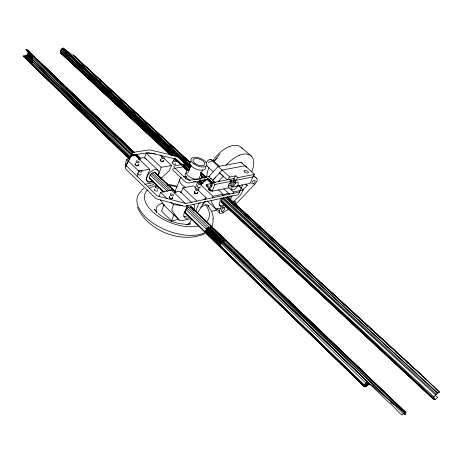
<?xml version="1.0" encoding="UTF-8"?>
<svg xmlns="http://www.w3.org/2000/svg" width="463" height="463" viewBox="0 0 463 463"><rect width="100%" height="100%" fill="white"/><g stroke="black" fill="none" stroke-linecap="round" stroke-linejoin="round"><path stroke-width="0.69" d="M125.259 164.539L125.334 165.262M137.87 165.389L137.679 165.864L136.359 165.852M403.551 413.216L405.171 414.64L405.953 412.655L404.621 412.817L367.419 381.772L364.439 385.928L364.393 386.738L365.863 386.703L369.266 383.862L373.178 386.825M28.301 51.92C28.312 54.408 25.621 56.752 23.15 55.994L128.882 158.583M170.315 154.92L60.705 53.187C59.692 51.185 61.249 48.904 63.09 48.025L75.052 56.816L189.847 162.247M29.406 62.21L30.651 62.789L31.565 62.349L32.173 61.122L32.358 59.276L31.901 56.914L25.945 49.68L27.925 50.554L134.507 152.668M211.429 200.589L211.637 202.568L215.596 208.755L217.321 208.848L226.783 206.701M198.546 189.413L198.511 190.096A6.378 1.464 -60 0 0 198.558 190.31M163.48 192.093L149.526 178.579L149.248 177.601C149.468 174.887 152.744 171.293 155.597 172.728A4.202 2.367 -45.9 0 1 156.014 173.359M159.093 196.711L160.597 192.29L171.513 190.148L185.466 203.541M434.346 399.019L433.657 399.28C433.067 396.484 437.303 393.22 439.85 391.912L226.847 197.174M205.647 232.2L364.439 385.928L184.43 211.66M205.746 231.807L206.764 229.561L208.454 227.877L222.57 241.449L220.863 243.162L219.809 245.413M225.493 240.754L212.511 228.19L212.332 227.188L190.912 206.672M222.24 198.824L435.787 395.032L222.877 198.106L221.476 200.138L221.331 202.29L433.293 399.037M184.668 212.621L364.393 386.738L219.763 246.108L219.751 245.633L364.665 385.465L219.832 245.332M172.039 198.853L172.051 198.343M229.567 198.407L230.013 197.111A7.53 3.756 -47.3 0 0 230.169 195.93M152.431 181.299L149.202 182.109A7.784 4.393 -45.9 0 1 147.836 181.774C143.652 178.486 149.572 172.878 149.688 169.25L134.745 154.908L133.489 155.099L126.764 159.457L125.294 164.139A6.355 1.725 -63.5 0 0 125.242 164.562M144.497 158.022L146.25 153.143L155.36 153.826M160.956 178.446L169.157 170.795L171.628 165.511L161.182 167.293L158.468 175.078M172.496 162.964L173.538 160.221M164.128 204.449L161.552 211.128L171.501 220.961L178.967 219.254M174.742 192.174L179.852 179.059M170.835 202.233L173.399 204.721L171.877 209.629A6.661 4.971 -19.3 0 0 171.941 210.144L172.346 211.221A6.76 4.971 -25.8 0 0 172.63 211.649L178.649 219.474A6.841 4.983 -26.3 0 0 178.99 219.867L179.54 220.319A7.582 5.579 -28.2 0 0 180.014 220.608L181.924 220.712L191.52 218.501M199.131 187.492L198.621 189.037A6.291 1.169 -63.9 0 0 198.563 189.384M185.437 179.054L186.485 176.386M187.799 173.046L190.953 165.031M181.027 192.822L182.972 187.897L193.384 185.854L196.949 189.193M171.501 220.961L174.146 214.265M195.635 187.127L197.782 181.803M199.391 177.809L202.609 169.823M208.524 162.779L208.83 162.021L211.614 161.454M212.824 183.279L206.608 184.511L206.122 185.698L212.112 191.248L228.872 187.787L228.757 186.369M205.369 199.599L206.122 197.782L198.477 190.623M215.399 182.677L212.766 180.257L219.537 172.832L227.252 179.812L212.905 182.63L210.601 188.204L206.608 184.511M212.112 191.248L214.925 184.482L252.937 176.901L254.644 174.325L241.02 162.351L218.096 166.489L208.836 176.663L212.772 180.246L215.428 177.833M212.297 198.147L213.061 196.318L223.073 194.194L222.304 195.999M194.391 193.522L194.894 192.33L194.379 192.649L194.553 193.221M221.54 197.805C220.643 200.265 217.541 204.027 220.359 206.295A7.703 3.837 -47.3 0 0 221.569 206.579L224.954 205.497M233.219 182.509L234.261 180.084M232.05 195.536L230.499 199.53M232.82 193.748L233.589 191.96L243.156 189.934L240.494 195.091L232.982 202.227M229.11 208.877L223.143 212.615A4.943 2.442 -47 0 1 219.404 210.983L220.851 207.684M252.937 176.901L250.066 183.417L232.449 187.052L230.452 185.241L228.664 185.605M195.913 210.954L196.277 210.109A8.247 4.242 -46.1 0 0 196.682 208.616L198.963 203.054L200.184 202.788M204.524 201.579L202.898 204.536A6.58 1.453 -59.9 0 1 202.539 205.097L197.105 213.269M192.567 208.333L192.892 207.644M220.104 153.89L214.12 161.083L217.263 158.242M233.902 185.31L235.765 183.088L235.719 182.237M254.644 174.325L237.884 177.624L235.864 175.824L233.526 178.568M232.449 187.052L233.821 185.408M230.452 185.241L233.774 181.27L233.584 178.556L235.598 180.362L235.644 181.062M235.598 180.362L237.884 177.624M230.586 182.173L231.402 181.195L230.898 180.744M230.412 182.376L228.612 184.523L228.745 186.201M160.435 160.458L160.32 160.864M235.864 175.824L229.793 177.005L227.246 179.812L234.33 178.405M218.125 181.814L223.247 176.195L219.537 172.832L222.055 170.048L244.95 165.806L246.194 166.373L246.837 167.664M235.435 204.548L255.02 183.99L256.896 181.172A4.52 2.211 -48.4 0 0 257.208 179.864L256.861 178.614L253.238 175.558M242.762 189.882L247.248 185.455L245.691 183.95M202.412 204.519L205.52 201.532M218.467 181.803L219.474 180.888M207.98 206.515L209.033 205.589M203.957 199.605L206.122 197.782M141.429 190.426L143.935 188.377M403.319 413.69L224.682 240.262L404.621 412.817L401.872 414.975C396.994 411.132 393.481 405.785 388.538 402.139L208.483 227.848L211.319 226.696L225.435 240.228L222.599 241.426M200.867 184.071L206.099 179.864L207.25 179.644L211.469 183.522M221.204 201.185L435.064 399.581L437.709 397.48L435.104 395.072M200.763 207.245L205.607 204.779A5.886 2.986 -46.5 0 1 208.321 206.758M211.857 190.513L211.302 190.681A1.852 0.926 22.5 0 1 210.844 190.663C209.971 190.588 208.066 189.604 208.987 188.661M204.721 233.827C181.131 243.955 147.726 230.823 137.447 207.268M135.422 163.647C134.224 164.834 137.077 166.043 138.165 165.523A1.829 0.914 19.7 0 0 138.501 164.926L138.206 164.417M162.455 161.83L162.739 161.124M148.119 186.155L153.704 184.488M160.516 159.556L160.123 159.914L160.302 160.516L161.558 161.338A1.771 0.868 20.5 0 0 162.085 161.477L162.195 161.494A1.713 0.839 20.5 0 0 162.542 161.518L163.115 161.425A1.713 0.839 20.5 0 0 163.3 161.315L163.346 161.269A1.806 0.885 20.5 0 0 163.173 160.36M239.44 155.238C243.851 153.189 250.628 153.114 252.856 158.3A27.653 14.04 -48.1 0 1 253.759 162.415A25.222 12.79 -48.2 0 1 251.606 171.952M229.463 146.534C233.265 145.012 238.277 144.415 241.46 147.541L251.368 156.106M194.738 191.508L194.593 191.555A1.933 0.984 22 0 0 194.396 191.665L194.298 191.757A1.823 0.926 22 0 0 194.194 192.029L194.848 193.025L196.798 193.65A1.823 0.926 22 0 0 197.157 193.592L197.504 193.384A1.968 1.001 22 0 0 197.603 193.216A1.759 0.891 22 0 0 197.626 192.984L197.429 192.539M211.55 211.342L216.979 210.046M186.276 224.85L190.484 223.843L188.84 224.156M186.282 205.792L187.532 205.526L185.269 211.145A8.23 4.236 -46.1 0 0 184.511 212.529C182.758 214.838 183.961 219.3 187.44 218.206A8.247 4.242 -46.1 0 0 189.489 217.471M196.231 181.594L189.28 182.931A3.166 1.586 21.6 0 1 185.044 181.537L173.469 170.656A3.137 1.551 21.1 0 1 173.394 168.601M199.009 181.062L211.522 178.654M209.855 176.472L190.38 180.165A3.172 1.58 21.6 0 1 186.132 178.764L174.528 167.895A3.143 1.545 21.1 0 1 174.91 165.713L183.076 164.313A3.102 1.505 21.2 0 0 183.417 162.177L178.11 157.275A3.091 1.493 21 0 0 175.61 156.008L150.631 150.064A3.119 1.511 20.1 0 0 148.97 149.954L133.39 152.298A3.172 1.563 19.6 0 0 132.285 152.923L126.324 164.654A3.253 1.638 19.4 0 0 126.862 166.24L156.262 194.992A3.334 1.736 20.7 0 0 158.74 196.329L184.644 203.193A3.31 1.719 21.7 0 0 186.606 203.309L238.931 192.133A3.125 1.534 23.4 0 0 239.776 191.566M144.693 184.326L153.641 182.671M174.534 168.353L182.011 167.05A3.096 1.511 21.2 0 0 182.897 165.569M140.81 170.766L149.688 169.25M211.869 226.853L211.487 226.696L405.953 412.655M150.579 179.198L149.526 178.579M186.433 224.364L179.117 223.606L171.287 221.32L163.96 217.789L158.161 213.628M173.399 204.721L182.7 205.497M167.091 184.135L176.096 185.848M210.034 190.883L210.896 191.005M161.564 161.778L162.038 161.853M241.02 162.351L241.941 162.64L242.739 163.734M206.209 165.499A3.831 2.043 -48 0 0 206.539 165.673L207.245 165.939M186.172 213.767L185.495 213.478C183.441 210.549 189.436 204.6 191.792 207.731L191.827 208.234L190.808 207.256M206.093 162.854A3.831 2.043 -48 0 1 210.723 159.469L212.939 160.511L219.694 166.582M222.159 202.869L221.331 202.29M405.611 412.475L225.603 240.216M160.244 199.906L164.255 205.184M60.705 53.187L62.499 54.472M393.579 404.332L391.495 402.92L390.066 400.958L223.374 240.841M390.564 401.815L392.728 403.719M253.539 175.709L256.433 178.249M254.141 183.979L254.615 184.407M245.812 184.17L247.248 185.455M210.723 159.469L218.542 166.495M218.096 166.489L229.793 177.005M238.387 185.269L240.372 187.058A3.079 1.505 23.4 0 1 241.101 188.73M233.774 181.27L235.777 183.07M237.895 185.2L243.156 189.934M229.636 179.609L230.8 180.651M223.444 203.72L225.053 205.167M227.2 207.094L228.271 208.061M206.539 165.673L213.275 171.785M228.328 187.179L233.589 191.96M84.567 66.203L82.431 64.247L84.011 65.74M92.577 73.513L94.712 75.463M99.516 79.856L101.652 81.806M103.249 83.271L104.852 84.729M110.194 89.608L114.998 93.995M117.133 95.945L118.731 97.409M120.866 99.36L125.137 103.261M127.811 105.697L129.947 107.647M131.012 108.626L135.815 113.013M137.951 114.963L147.026 123.256M148.629 124.715L165.181 139.832M166.246 140.81L175.321 149.098M176.391 150.076L189.737 162.264M200.948 172.508L206.284 177.381M226.847 197.174L426.22 379.359L227.397 196.729L283.217 248.22M223.855 188.875L229.631 194.153A7.53 3.756 -47.3 0 0 223.12 195.548M227.541 197.186L424.218 377.559L439.046 392.242M190.033 167.959L61.035 49.801L176.756 156.778M202.823 179.673L204.426 181.137M212.905 182.63L214.925 184.482M201.006 172.496L206.324 177.375M190.293 162.698L73.113 55.085L189.934 163.04M200.913 172.456L206.423 177.503M207.8 178.787L212.274 182.879M227.304 196.7L424.218 377.559L420.566 374.139M190.114 162.652L73.113 55.085L189.986 162.646M201.283 172.919L206.07 177.317M207.667 178.787L211.921 182.694M201.145 172.913L206.457 177.804M207.517 178.782L211.765 182.694M99.991 80.417L101.582 81.899M110.64 90.21L112.237 91.674M128.743 106.849L129.802 107.844M139.392 116.635L140.457 117.614M156.963 132.788L158.554 134.282M185.188 158.722L186.786 160.192M236.605 205.983L237.669 206.961L236.581 205.989M264.813 231.905L265.872 232.895M218.328 189.83L223.073 194.194M62.841 48.193L191.207 166.026L63.09 48.025M200.792 174.829L204.524 178.249L200.809 174.817M61.967 48.742L190.415 166.599M201.631 176.849L202.672 177.844M204.802 179.8L205.879 180.773M284.282 249.198L300.227 263.91M302.356 265.872L311.923 274.698M312.988 275.676L318.301 280.584M320.431 282.546L328.406 289.896M331.062 292.35L336.375 297.252M337.973 298.728L340.097 300.684M341.694 302.16L345.415 305.592M348.604 308.532L354.455 313.926M356.047 315.396L357.112 316.379M359.768 318.828L362.957 321.773M366.679 325.205L368.276 326.675M370.4 328.637L371.997 330.107M377.31 335.009L379.973 337.463M388.474 345.311L390.072 346.781M395.39 351.683L396.982 353.153M406.022 361.493L408.146 363.455M437.853 393.046L225.099 197.174L437.535 393.313M190.53 166.518L62.378 48.488M201.694 176.802L202.759 177.78M204.883 179.742L205.948 180.72M190.548 167.374L61.955 48.754L190.177 167.791M204.362 180.119L205.427 181.102M223.322 197.608L436.499 394.256M60.971 49.935L176.721 156.853M189.477 168.601L184.176 163.671L189.494 168.555M202.233 180.339L203.824 181.814M200.554 172.855L205.861 177.763M207.453 179.233L211.174 182.665M202.238 180.333L203.83 181.803M206.388 185.657L207.383 186.572M209.374 188.418L210.364 189.332M60.474 51.011L173.405 155.609M182.949 164.452L189.309 170.343M203.095 183.111L200.444 180.657L203.13 183.093M221.476 200.138L434.12 397.092L221.256 200.977L433.455 398.273L221.216 201.654M171.605 155.574L60.358 52.203L172.161 155.551M175.338 158.491L181.699 164.371M183.284 165.841L188.053 170.245M199.709 181.021L202.36 183.47M203.396 180.119L204.484 181.074M181.832 164.411L177.069 159.995A3.085 1.499 21 0 0 174.574 158.728L149.63 152.825A3.114 1.516 20.1 0 0 147.975 152.715L132.412 155.099A3.166 1.568 19.5 0 0 131.307 155.73L125.328 167.508A3.247 1.644 19.4 0 0 125.867 169.093L155.18 197.869A3.328 1.748 20.7 0 0 157.651 199.206L183.51 206.035A3.305 1.725 21.7 0 0 185.466 206.145L237.756 194.836A3.119 1.539 23.4 0 0 238.601 194.263L242.265 186.051A3.085 1.499 23.4 0 0 241.831 184.679M433.623 398.053L435.214 399.528M60.358 52.203L171.559 155.348M175.263 158.786L181.618 164.678M183.209 166.153L187.972 170.575M199.096 180.888L201.741 183.342M174.782 158.531L181.67 164.926M182.729 165.91L187.498 170.343M199.154 181.172L201.799 183.632M61.463 53.824L170.343 154.885M174.007 158.288L181.444 165.187M182.457 166.13L187.26 170.581M198.835 181.334L201.532 183.828M220.868 201.787L433.657 399.28M173.903 158.265L181.421 165.227M182.41 166.148L187.237 170.627M198.766 181.34L201.515 183.88M200.855 184.963L213.061 196.318M60.873 50.143L174.678 156.506M183.105 164.382L188.904 169.799M97.907 87.038L100.02 89.012M105.842 94.44L107.428 95.922M113.771 101.848L114.83 102.832M117.475 105.304L118.534 106.287M123.818 111.224L125.936 113.198M130.167 117.151L133.338 120.108M138.101 124.553L140.74 127.024M143.385 129.49L144.444 130.479M146.03 131.955L148.148 133.934M149.734 135.41L151.847 137.389M153.965 139.363L159.255 144.3M161.9 146.765L166.657 151.21M169.302 153.675L170.361 154.665M175.645 159.602L180.935 164.539M183.053 166.512L186.751 169.967M198.916 181.317L201.561 183.788M222.674 212.176L223.143 212.615M160.181 154.787L162.785 157.223M164.342 158.687L171.628 165.511M217.054 208.778L219.404 210.983M207.198 201.017L215.069 208.402M217.743 211.244L219.618 213.009M133.084 152.535L31.901 56.914L132.366 153.415M135.179 154.52L139.895 158.977M130.416 157.79L32.173 61.122L132.574 155.863M146.25 153.143L161.182 167.293M182.972 187.897L196.902 201.098M145.625 158.508L158.062 170.367M180.663 192L191.902 202.719M28.26 52.522L32.398 56.827M204.658 220.712L205.705 221.702M210.943 226.696L212.511 228.19M136.076 154.173L140.775 158.67M154.601 172.01L175.928 192.394M28.139 51.109L32.317 55.103M33.359 56.104L52.145 74.074M53.714 75.573L85.545 106.027M86.593 107.028L134.079 152.46M136.168 154.457L140.341 158.45M155.475 172.93L175.83 192.4M133.616 156.002L32.358 59.276L132.649 155.817M27.959 50.646L134.224 152.472M136.307 154.468L140.474 158.462M155.585 172.942L175.899 192.405M134.316 152.593L27.085 49.888L133.153 152.425M136.301 154.549L140.561 158.583M155.001 172.427L175.784 192.342M190.334 206.278L211.637 226.691M28.324 51.578L29.366 52.574L27.925 50.554M31.455 54.576L32.497 55.577M45.542 68.073L43.979 66.574L45.021 67.586M58.587 80.574L56.498 78.571L58.066 80.093M60.676 82.57L62.76 84.573L60.676 82.593M71.632 93.069L68.501 90.071L71.111 92.6M72.674 94.07L73.715 95.071M76.846 98.069L77.894 99.07M84.677 105.57L81.025 102.068L84.156 105.113M89.371 110.067L90.939 111.571M95.633 116.068L93.543 114.072L95.633 116.115M101.374 121.566L103.978 124.067M109.719 129.565L110.761 130.566M113.892 133.57L117.544 137.065M122.244 141.568L123.806 143.067M126.416 145.567L129.027 148.067M138.42 157.067L139.461 158.062M155.637 173.561L156.679 174.563M159.289 177.063L161.894 179.563M167.114 184.563L169.724 187.064M171.287 188.563L172.855 190.061M192.157 208.558L195.288 211.556M200.508 216.557L202.071 218.056M204.16 220.058L205.722 221.557M210.943 226.557L226.586 241.553M72.674 94.105L73.721 95.106M89.371 110.113L90.418 111.114M101.374 121.619L103.463 123.621M113.898 133.628L116.502 136.128M126.416 145.637L129.027 148.137M138.42 157.142L139.461 158.143M159.289 177.155L161.9 179.656M167.12 184.662L168.162 185.663M171.293 188.661L172.855 190.166M192.162 208.674L194.252 210.677M204.166 220.185L205.728 221.684M210.949 226.685L225.545 240.685M25.945 49.68L133.141 152.483M209.67 226.968L224.266 240.98M133.402 154.416L134.444 155.418M152.593 172.849L170.789 190.322M187.937 206.805L209.253 227.275M133.645 152.489L27.085 49.888L133.332 152.466M135.728 154.486L140.405 158.994M151.297 173.77L168.96 190.768M186.618 207.771L207.922 228.271M222.032 241.86L367.396 381.79L207.459 228.786M207.418 227.912L221.991 241.952M26.732 55.132L32.451 60.653M207.268 229.162L221.314 242.705M26.142 55.502L32.393 61.515M206.811 229.492L221.389 243.532M366.129 382.93L368.276 384.88L366.192 382.872M25.864 55.676L32.109 61.701M206.423 229.804L220.99 243.851M32.312 62.401L25.54 55.878L32.3 62.407M206.266 229.897L220.851 243.937M365.064 383.868L367.147 385.87M150.434 179.135L155.117 183.643M160.84 189.159L163.445 191.67M190.501 217.737L192.585 219.746M195.183 222.252L197.267 224.26M205.589 232.281L222.246 248.324M364.3 385.199L365.863 386.703L364.821 385.696M135.404 154.468L140.069 158.971M208.581 227.194L223.137 241.264M28.11 53.095L32.271 57.111M208.518 227.333L223.079 241.397M27.682 54.049L32.879 59.073M208.09 228.242L222.13 241.796M206.608 228.786L221.679 243.341L206.567 228.82M26.501 55.276L32.746 61.295M206.978 229.388L221.54 243.44M32.173 61.122L131.041 156.506M150.203 174.997L167.328 191.514M186.01 209.536L206.764 229.561M220.863 243.162L366.065 383.248M205.96 230.169L220.521 244.232M31.565 62.349L130.34 157.837M205.775 230.968L220.347 245.037M365 384.741L366.557 386.252M205.589 231.089L220.145 245.164M364.647 384.967L366.21 386.478M97.71 128.118L23.15 55.994L129.108 158.624L28.278 61.104M99.776 130.12L110.651 140.636M112.208 142.141L115.31 145.145M116.346 146.146L123.598 153.16M124.634 154.162L128.257 157.669L125.693 155.122M222.524 241.483L367.419 381.772M207.042 228.323L221.586 242.398M31.027 62.708L24.157 56.162M205.45 231.488L219.989 245.552M30.651 62.789L129.108 158.103M149.248 177.601L164.249 192.128M219.699 245.807L364.439 385.928M184.887 212.667L185.9 213.646M364.896 387.01L205.856 233.149M23.908 56.121L30.627 62.655M42.509 74.213L43.539 75.214M46.641 78.23L47.677 79.237M59.044 90.291L61.11 92.305M71.962 102.855L74.543 105.367M77.124 107.885L79.19 109.893M86.94 117.428L87.976 118.435M89.012 119.442L92.629 122.961M95.21 125.473L96.761 126.978M101.409 131.504L105.541 135.52M107.092 137.031L110.194 140.046M113.29 143.061L114.841 144.566M116.392 146.077L123.627 153.108L120.502 150.029M126.764 159.457L138.755 171.113L137.476 174.782L137.47 176.953M160.597 192.29L167.253 198.754M57.302 88.456L58.338 89.469M74.393 105.113L75.949 106.623M86.841 117.151L88.896 119.24M93.04 123.28L91.483 121.763L93.086 123.285M102.879 132.864L106.502 136.4M111.137 140.839L108.573 138.42L110.674 140.439M116.311 145.874L119.929 149.404M120.484 150.024L124.113 153.554M128.72 157.97L126.185 155.574L128.263 157.594M74.462 105.124L75.498 106.131M86.876 117.232L88.427 118.742M102.913 132.869L106.021 135.902M116.363 145.99L119.471 149.017M163.653 204.82L178.99 219.861M420.531 374.104L422.516 376.303M241.46 147.541L242.311 148.577M172.473 197.469L172.768 198.216L172.381 198.668A1.91 0.995 21.2 0 1 171.773 198.777L169.782 198.054L169.389 196.781A1.933 1.007 21.2 0 1 169.672 196.607M75.052 56.816L75.805 57.852M208.026 205.479L211.417 211.116M155.313 210.543L154.347 209.108L156.685 212.615M126.052 166.639L125.427 165.499A6.441 2.002 -59.8 0 1 125.334 165.256M211.794 211.944L213.026 215.989L213.379 218.941M235.713 182.138L235.667 181.461M233.12 202.053A2.211 1.082 -47.4 0 1 235.279 201.405A2.211 1.082 -47.4 0 1 234.498 203.743M216.933 209.953A4.925 2.454 -47 0 1 215.532 208.066M211.886 186.601A1.638 0.81 22.5 0 1 210.283 185.131A1.638 0.81 22.5 0 1 212.355 185.078M210.462 185.958A1.58 0.787 22.5 0 1 211.886 186.276M230.296 180.402A2.344 1.186 -47.9 0 1 231.847 181.589A2.344 1.186 -47.9 0 1 228.948 183.898M212.957 160.516A23.179 12.067 -48.3 0 1 229.48 146.464M206.764 176.907A26.918 13.965 -48.4 0 1 208.963 167.6M226.164 165.141A23.381 11.876 -48.3 0 1 239.458 155.169M205.607 204.779A34.221 17.988 21.5 0 1 206.301 222.003M198.465 225.927A34.221 17.988 21.5 0 1 157.57 215.775A34.221 17.988 21.5 0 1 147.344 189.905M149.381 188.262A34.221 17.988 21.5 0 1 156.697 185.501M167.866 185.2A34.221 17.988 21.5 0 1 177.236 187.011M205.786 232.258A40.061 21.252 21.5 0 1 154.85 224.306A40.061 21.252 21.5 0 1 141.284 191.219M212.835 218.721A40.061 21.252 21.5 0 1 211.84 226.343M191.115 218.328A18.387 9.827 21.5 0 1 186.67 224.613M156.969 212.795A18.387 9.827 21.5 0 1 162.658 203.216M205.474 167.004A8.415 4.063 21.8 0 1 196.219 169.157A8.415 4.063 21.8 0 1 190.646 161.205M199.096 189.552A11.425 5.73 21.7 0 1 198.083 189.923M185.837 187.637A11.425 5.73 21.7 0 1 181.374 177.532M183.412 176.837A11.425 5.73 21.7 0 1 186.004 176.675M198.558 181.832A11.425 5.73 21.7 0 1 200.219 183.742M200.583 174.111A8.363 4.115 21.8 0 1 198.228 179.447A8.363 4.115 21.8 0 1 187.278 174.945A8.363 4.115 21.8 0 1 189.708 169.637M200.82 179.644A8.346 4.132 21.8 0 1 193.505 181.589M190.154 180.35A8.346 4.132 21.8 0 1 186.329 172.768M140.85 174.042A1.678 0.851 19.8 0 1 140.295 175.026A1.678 0.851 19.8 0 1 138.206 174.343A1.678 0.851 19.8 0 1 138.171 173.168M157.189 189.905A1.702 0.88 20.5 0 1 156.812 191.08A1.702 0.88 20.5 0 1 154.567 190.299A1.702 0.88 20.5 0 1 154.845 189.089M163.213 160.563A1.609 0.787 20.5 0 1 162.49 161.425A1.609 0.787 20.5 0 1 160.487 160.557A1.609 0.787 20.5 0 1 160.921 159.573M197.313 192.602A1.655 0.839 22 0 1 196.711 193.557A1.655 0.839 22 0 1 194.657 192.758A1.655 0.839 22 0 1 194.778 191.613M211.429 190.524A1.632 0.816 22.5 0 1 209.189 190.015A1.632 0.816 22.5 0 1 209.079 188.713M175.234 163.393A1.603 0.781 21 0 1 174.939 164.434A1.603 0.781 21 0 1 172.849 163.74A1.603 0.781 21 0 1 172.942 162.629M200.178 186.716A1.638 0.822 22.1 0 1 199.379 187.579A1.638 0.822 22.1 0 1 197.371 186.624A1.638 0.822 22.1 0 1 197.892 185.628M138.02 164.614A1.655 0.828 19.7 0 1 137.442 165.569A1.655 0.828 19.7 0 1 135.364 164.845A1.655 0.828 19.7 0 1 135.456 163.717M172.103 197.504A1.702 0.885 21.2 0 1 171.785 198.691A1.702 0.885 21.2 0 1 169.556 197.967A1.702 0.885 21.2 0 1 169.666 196.711M193.181 204.154A7.871 4.069 -46 0 1 193.65 209.988M188.192 215.584A7.871 4.069 -46 0 1 187.272 216.036L184.754 216.609A7.871 4.069 -46 0 1 183.742 216.424M186.873 206.203A7.871 4.069 -46 0 1 188.256 205.219M174.024 193.077A7.778 4.155 -46 0 1 181.166 192.805M224.347 204.409A7.53 3.756 -47.3 0 1 223.062 205.092L220.741 205.613A7.53 3.756 -47.3 0 1 219.132 204.93M210.399 183.111A7.443 3.843 -47.3 0 1 213.79 181.479M157.993 175.72A7.611 4.294 -45.9 0 0 156.008 169.551A7.611 4.294 -45.9 0 0 147.662 175.419L146.655 178.168A7.611 4.294 -45.9 0 0 149.265 182.005L151.789 181.542A7.611 4.294 -45.9 0 0 152.703 181.126M138.512 159.637A7.524 4.37 -45.9 0 1 146.169 159.341M160.522 159.55A1.771 0.868 20.5 0 1 160.864 159.48M163.404 160.69A1.84 0.903 20.5 0 1 163.468 160.962M234.411 182.711L231.043 186.728L231.286 189.986L234.863 189.24L238.202 185.258L237.994 181.988L234.411 182.711M212.158 182.746L207.887 178.845L212.17 182.746M405.791 412.568L190.964 206.88L405.791 412.568M38.759 61.573L35.628 58.575L38.759 61.585M51.804 74.074L48.152 70.573L51.804 74.092M106.588 126.567L105.547 125.566L106.594 126.625M139.907 158.965L135.225 154.474L139.913 158.959M405.171 414.64L403.609 413.141L405.171 414.64M32.56 59.432L27.358 54.42L32.549 59.443M369.266 383.862L367.182 381.853L369.266 383.862M368.554 384.637L366.47 382.629L368.554 384.637M367.726 385.361L365.643 383.352L367.726 385.361M31.467 62.598L24.701 56.081L31.467 62.598M220.382 244.533L205.809 230.499L220.371 244.539M253.371 183.637A2.211 1.082 -48.4 0 0 255.015 180.518A2.211 1.082 -48.4 0 0 252.121 182.231A2.211 1.082 -48.4 0 0 253.371 183.637M222.94 211.14A2.222 1.1 -47 0 0 224.538 208.055A2.222 1.1 -47 0 0 221.569 209.826A2.222 1.1 -47 0 0 222.94 211.14M244.73 172.057A2.309 1.088 23.4 0 0 248.301 172.601A2.309 1.088 23.4 0 0 245.529 170.349A2.309 1.088 23.4 0 0 244.73 172.057M194.923 163.323A6.326 3.033 21.8 0 0 204.756 164.498A6.326 3.033 21.8 0 0 197.018 158.508A6.326 3.033 21.8 0 0 194.923 163.323M193.603 163.752A8.432 4.045 21.8 0 0 206.701 165.297A8.432 4.045 21.8 0 0 196.37 157.316A8.432 4.045 21.8 0 0 193.603 163.752M198.812 184.181A1.638 0.816 22.1 0 0 201.364 184.465A1.638 0.816 22.1 0 0 199.362 182.879A1.638 0.816 22.1 0 0 198.812 184.181M173.995 161.083A1.603 0.781 21 0 0 176.525 161.39A1.603 0.781 21 0 0 174.603 159.874A1.603 0.781 21 0 0 173.995 161.083M195.965 190.137A1.661 0.839 22 0 0 198.552 190.415A1.661 0.839 22 0 0 196.532 188.8A1.661 0.839 22 0 0 195.965 190.137M161.761 158.039A1.615 0.787 20.5 0 0 164.319 158.352A1.615 0.787 20.5 0 0 162.403 156.83A1.615 0.787 20.5 0 0 161.761 158.039M155.794 187.584A1.707 0.88 20.6 0 0 158.502 187.874A1.707 0.88 20.6 0 0 156.488 186.224A1.707 0.88 20.6 0 0 155.794 187.584M139.369 171.611A1.684 0.851 19.8 0 0 142.002 171.796A1.684 0.851 19.8 0 0 139.901 170.239A1.684 0.851 19.8 0 0 139.369 171.611M136.55 162.172A1.661 0.828 19.7 0 0 139.155 162.368A1.661 0.828 19.7 0 0 137.089 160.846A1.661 0.828 19.7 0 0 136.55 162.172M170.772 195.212A1.707 0.885 21.2 0 0 173.463 195.49A1.707 0.885 21.2 0 0 171.426 193.823A1.707 0.885 21.2 0 0 170.772 195.212"/></g></svg>
